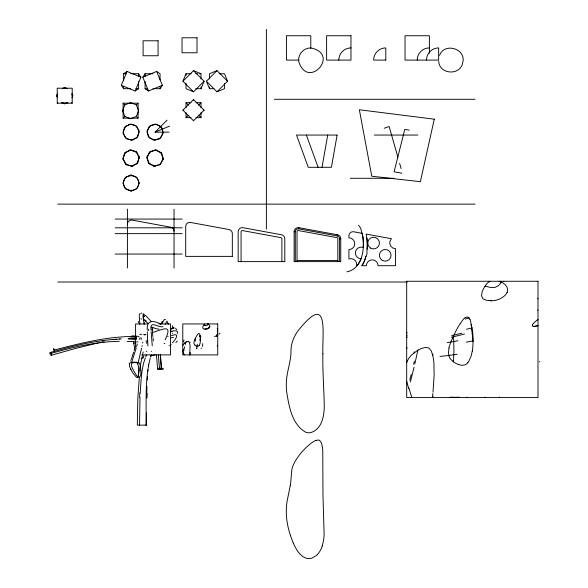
<?xml version="1.0" encoding="UTF-8"?>
<svg xmlns="http://www.w3.org/2000/svg" width="588" height="588" viewBox="0 0 588 588"><rect width="100%" height="100%" fill="white"/><g stroke="black" fill="none" stroke-linecap="round" stroke-linejoin="round"><path stroke-width="0.88" d="M139.518 425.139L140.003 397.429M145.905 425.139C146.699 402.839 144.501 379.819 150.285 358.019M146.434 425.139L146.463 412.916M147.897 345.95L147.294 331.75M147.265 330.155C146.375 319.791 153.519 320.181 160.693 324.084M139.216 315.131L139.481 313.97L140.363 313.845M146.699 395.048L146.963 386.514M146.971 398.039L147.096 393.46M54.581 351.301L53.684 348.611L54.405 351.514M140.194 393.137C141.076 381.311 141.201 369.066 145.317 357.798M147.272 380.01L147.485 376.577M366.001 256.25A5.829 5.829 0 0 0 366.868 251.583L367.199 248.07A53.692 53.692 0 0 0 366.831 237.978L366.14 234.061L391.454 238.721A5.829 5.829 0 0 0 395.548 248.702L395.548 265.702L378.062 265.702A5.829 5.829 0 0 0 372.233 259.874A5.829 5.829 0 0 0 366.405 265.702L361.855 265.702L363.193 263.571M129.389 363.796L129.522 366.383L131.153 370.021A44.681 44.681 0 0 0 133.086 373.233L136.32 377.165L137.232 377.584L137.879 377.239L142.59 354.748M453.495 361.973L453.936 350.661L453.569 336.013A95.293 95.293 0 0 1 459.287 324.995L460.103 323.709M189.843 352.947L190.027 345.626A16.052 16.052 0 0 0 189.998 345.296A9.393 9.393 0 0 0 189.718 343.715A4.939 4.939 0 0 0 189.373 342.532L188.785 341.79M147.904 371.234L148.029 369.918M189.821 353.197L189.777 353.653M433.018 392.13L434.128 375.372L433.893 362.737A60.307 60.307 0 0 0 433.775 361.488A36.485 36.485 0 0 0 432.827 355.924L431.394 351.139L429.211 348.324A4.969 4.969 0 0 0 428.711 348.008L425.749 347.383L421.611 348.412A24.777 24.777 0 0 0 413.856 353.329L414.209 351.808M158.348 164.853L155.07 166.206L149.337 163.832L146.963 158.106L147.125 156.518L150.565 151.366L156.651 150.153L161.81 153.6L163.023 159.686L159.576 164.838L153.49 166.051L148.33 162.604L147.125 156.518M163.023 159.686L163.177 158.106L160.803 152.373L155.07 149.999L149.337 152.373L146.963 158.106M189.762 353.792L189.645 354.902M432.886 393.49L432.761 394.769M139.319 377.503L137.849 397.841L137.305 425.139L146.721 425.139M432.702 395.276L432.452 397.576M148.463 366.03L148.602 364.913M137.864 363.899L141.561 348.221M472.282 351.029L471.054 356.321L469.217 360.334A10.562 10.562 0 0 1 467.798 362.781M322.026 167.301L327.714 135.056M142.811 342.076L142.634 343.032M138.386 375.864L138.555 374.637A29.312 29.312 0 0 0 138.65 372.939L138.459 366.148L137.357 363.2A2.639 2.639 0 0 0 136.732 362.715L134.284 362.208M165.169 339.805C172.651 323.863 164.052 328.935 152.417 332.521M190.012 342.076L189.939 342.481M290.274 485.475L287.076 501.351A67.466 67.466 0 0 0 286.701 519.006A85.583 85.583 0 0 0 290.384 535.323M298.939 227.703A4.079 4.079 0 0 0 294.125 231.716L294.125 261.623L340.753 261.623L340.753 238.787A4.079 4.079 0 0 0 337.416 234.774L298.939 227.703L298.733 228.85L337.203 235.92A2.911 2.911 0 0 1 339.592 238.787L339.592 261.623M337.203 235.92L337.416 234.781M432.974 354.027L432.68 355.556M57.367 94.234L57.367 97.16M124.369 153.6L129.529 150.153L135.615 151.366L139.055 156.518L137.849 162.604L132.69 166.051L126.604 164.838L123.157 159.686L124.369 153.6L125.376 152.373L131.109 149.999L136.842 152.373L139.216 158.106L136.842 163.832L131.109 166.206L125.376 163.832L123.002 158.106L125.376 152.373M123.473 183.066C123.23 173.306 138.981 173.306 138.746 183.066C138.981 192.82 123.23 192.82 123.473 183.066L123.002 183.066L125.376 188.792L131.109 191.166L136.842 188.792L139.216 183.066L136.842 177.333L131.109 174.959L125.376 177.333L123.002 183.066M143.163 351.911L142.796 353.741M190.225 352.602L189.762 354.902M185.845 341.863L185.264 344.59M449.004 348.015L448.49 352.719L449.011 356.181A9.18 9.18 0 0 0 452.951 361.179M417.914 349.875L414.827 363.95M142.142 345.509L141.951 346.428M433.069 396.694L432.886 397.576M137.871 341.481L137.732 342.098M184.72 343.024L184.698 343.12A6.593 6.593 0 0 1 186.763 341.819M143.134 316.484L143.398 315.896L144.538 316.248M184.75 346.81L184.404 348.236M414.07 367.177L410.402 381.913M137.269 344.031L136.629 346.553M184.007 349.831L183.772 350.727M183.353 352.322L184.147 354.902M411.806 397.576L408.844 387.801M136.284 347.853L132.146 360.76M134.204 350.492L134.681 348.86M322.29 545.98L323.643 539.909A61.681 61.681 0 0 0 324.128 534.735L322.966 495.074L322.768 450.915A52.303 52.303 0 0 0 322.452 447.292L321.511 443.117L319.791 440.566A3.065 3.065 0 0 0 318.564 440.037L316.006 440.339M133.741 352.014L131.903 357.563M151.359 354.88L150.682 356.865M131.631 358.335L131.146 359.635M130.992 368.992L130.837 369.396M532.412 325.024L532.405 326.002L533.22 326.399A3.668 3.668 0 0 0 533.647 326.428M143.376 357.056L143.891 355.725M146.515 354.865L145.78 356.659M130.58 361.106L130.749 360.664M131.962 361.245L131.514 362.311A13.517 13.517 0 0 1 134.284 362.237M57.286 97.336L56.602 95.697L57.286 94.058M61.836 102.635L64.709 103.334L67.583 102.635M71.927 97.851L72.816 95.697L71.927 93.551M121.326 85.275L127.052 71.435L140.892 77.168L135.159 91.008L121.326 85.275L123.62 88.707L130.668 88.707M122.502 110.676L124.877 104.943L130.609 102.569L136.343 104.943L138.717 110.676L136.343 116.409L130.609 118.783L124.877 116.409L122.502 110.676L123.179 110.676M182.919 81.218L193.511 70.633L204.102 81.218L193.511 91.809L182.919 81.218L186.021 73.735L191.313 73.735M163.177 158.106L160.803 163.832L159.576 164.838M195.716 88.707L201 88.707L204.102 81.218M209.482 326.972L207.63 328.589L204.72 329.052A3.058 3.058 0 0 1 203.419 328.868C201.868 327.972 203.095 324.157 205.205 325.612M439.574 55.434C444.322 41.983 466.674 48.767 462.705 62.762C460.529 75.896 439.258 74.625 438.707 61.292M177.319 333.477C178.921 330.566 174.357 330.302 172.35 331.176A15.295 6.101 -11.1 0 0 172.049 331.279M452.488 338.21L453.569 336.013M209.549 326.854L209.673 325.833L208.953 324.796A4.197 4.197 0 0 0 207.909 324.164L207.402 323.944M200.148 337.049L199.949 335.417A5.358 5.358 0 0 0 199.486 333.705L198.406 333.594L196.789 335.586A25.357 25.357 0 0 0 195.275 338.519C194.371 340.32 192.813 343.635 195.098 345.215M161.582 322.863L162.001 322.084M161.421 323.172L161.156 323.643M165.118 324.326L167.021 321.121L168.352 324.311M217.259 346.17L217.736 345.406M170.197 345.928L171.159 344.487M162.09 321.945L162.567 321.32M208.108 324.061L207.586 324.767M501.645 281.983L498.506 285.65L495.162 287.348L490.737 287.503L485.012 286.091L482.233 291.244L481.535 295.654L482.844 298.726L486.232 300.248A14.156 14.156 0 0 0 488.915 300.402C497.397 302.754 514.052 293.427 504.938 284.416A15.766 15.766 0 0 0 501.079 282.1L499.168 281.27M142.788 77.168L156.629 71.435L162.362 85.275L148.521 91.008L142.788 77.168L145.089 73.735L153.012 73.735M153.012 88.707L160.061 88.707L162.362 85.275M172.394 342.826C174.82 340.562 180.332 332.757 173.144 335.16A14.906 5.939 -9.5 0 0 172.85 335.256L171.483 335.505M209.629 327.347L209.232 327.803M136.842 163.832L137.849 162.604M216.502 335.197L216.884 334.807A7.548 7.548 0 0 1 217.736 334.138M533.375 323.554L534.808 322.077A28.356 28.356 0 0 1 537.998 319.571M217.185 334.08L217.736 333.44M199.045 345.634L198.795 345.898A1.683 1.683 0 0 1 198.075 346.259L196.635 346.134A3.815 3.815 0 0 1 195.091 345.222M467.783 362.767L466.328 364.141A6.247 6.247 0 0 1 464.711 364.95L461.771 365.273L458.721 364.634M217.634 330.809L217.237 331.228M57.22 103.187L72.199 103.187L72.199 88.207L57.22 88.207L57.22 103.187L57.786 102.621M138.099 110.676L138.099 118.166L123.12 118.166L124.877 116.409M136.343 104.943L138.099 103.187L138.099 109.846M169.05 132.146L155.07 132.146L167.051 120.158M206.388 81.218L216.979 70.633L227.563 81.218L216.979 91.809L206.388 81.218L209.49 88.707L213.892 88.707M182.919 110.177L193.511 99.585L204.102 110.177L193.511 120.768L182.919 110.177L183.816 110.177M191.019 117.666L186.021 117.666L188.417 115.27M198.604 105.083L201 102.687L196.01 102.687M209.041 327.994L207.314 328.979M149.337 152.373L150.565 151.366M143.222 313.992L143.016 315.087M123.62 80.784L123.62 73.735L127.052 71.435M135.159 91.008L138.599 88.707L138.599 81.658M465.358 317.527L467.93 316.932L469.937 319.372M489.664 281.52L490.142 281.27M163.074 326.693C157.738 327.861 149.536 319.549 151.065 330.14M62.255 88.612L64.709 87.59L67.164 88.612M61.439 102.444L64.709 103.804L67.987 102.444M216.979 70.633L209.49 73.735L209.49 79.02M216.979 91.809L224.462 88.707L224.462 83.422M155.07 132.146L169.535 126.148M384.192 128.287L389.146 126.486L397.878 157.187M217.266 329.177L217.736 329.023M170.858 328.912L171.703 328.641A10.121 2.822 -17.4 0 1 172.13 328.538M217.229 328.736L217.736 328.574M537.616 298.777L537.998 298.66M170.586 328.552L171.674 328.222A11.944 4.388 -15.7 0 1 171.931 328.178L172.13 328.097M465.137 319.056L469.253 317.807M346.876 271.825C357.776 269.921 362.634 258.206 363.2 248.29A53.809 53.809 0 0 0 362.877 236.736L360.613 228.034L358.533 225.189M51.347 355.248L76.344 348.221L95.021 343.701M50.208 352.499C72.993 346.031 96.212 340.04 119.989 339.055M51.31 353.337C73.456 347.096 96.16 341.599 119.291 341.341M144.185 334.954L145.692 334.557M217.266 331.735L217.736 331.61M155.092 354.843L150.587 355.997M54.103 350.073C80.96 343.135 108.266 336.145 136.196 336.454M537.557 310.185L537.998 310.074M217.736 335.763L217.479 335.821A5.535 5.535 0 0 1 216.649 335.976L214.51 336.512M537.998 325.656L537.042 325.892A26.622 26.622 0 0 1 534.896 326.333L533.911 326.421M170.674 331.573L172.034 331.25M167.705 336.409L168.197 336.285M143.56 357.769L141.171 358.357M134.887 348.89A117.945 90.501 76.3 0 1 134.498 347.111L133.748 343.289L136.166 342.716M216.656 335.976L217.736 335.719M533.478 326.597L537.998 325.509M507.665 292.479L507.128 292.603M200.934 336.196L199.641 336.498M472.443 327.869L466.416 329.243M95.815 343.532L98.211 343.039M62.519 88.501L64.709 88.06L66.9 88.501M200.684 339.768L199.332 340.033M472.664 340.966L466.328 342.172M99.813 342.723L100.614 342.569M102.091 341.4L102.841 341.268M103.539 342.025L104.267 341.9M459.184 397.194L456.384 397.304M147.456 340.812L145.905 341.033M141.024 313.22L141.943 313.139M113.947 339.599L116.424 339.305M206.675 329.118L204.822 329.067M143.325 313.955L145.861 315.756L151.094 321.357M406.69 335.248L407.153 335.204M129.529 150.153L131.109 149.999M131.109 166.206L132.69 166.051M119.607 338.967L121.275 338.806M136.115 337.63L129.426 338.159M406.69 332.874L407.183 332.83M160.818 324.076C163.192 324.348 163.391 317.961 165.522 319.585M159.105 329.155L156.386 328.795L151.924 327.193M136.196 338.784L128.044 338.894M406.69 337.1L407.315 337.078M299.057 60.094L286.422 60.094L286.422 35.743L310.78 35.743L310.78 48.459M123.62 73.735L126.266 73.735M130.668 73.735L138.599 73.735L140.892 77.168M195.716 73.735L197.48 73.735M199.236 73.735L201 73.735L201 79.02M219.177 73.735L224.462 73.735L227.563 81.218M135.953 88.707L138.599 88.707M145.089 81.658L145.089 88.707L147.728 88.707M56.602 95.697L57.279 95.697M72.14 95.697L72.816 95.697M274.368 99.291L475.06 99.291M186.021 107.677L186.021 102.687L191.019 102.687M123.12 118.166L123.12 103.187L138.099 103.187M203.205 110.177L204.102 110.177M196.01 117.666L201 117.666L201 112.675M374.24 135.056L417.899 135.056M350.279 178.282L393.931 178.282M138.768 183.066L139.216 183.066M57.705 204.132L475.06 204.132M115.174 219.067L182.207 219.067M115.174 227.813L182.207 227.813M294.132 231.716L295.294 231.716A2.911 2.911 0 0 1 298.733 228.85M115.174 233.642L182.207 233.642M339.592 238.787L340.753 238.787M115.174 254.045L182.207 254.045M297.036 260.455L337.843 260.455M57.705 282.012L407.183 282.012M147.228 323.944L135.585 323.944L135.585 347.618M158.878 323.944L170.527 323.944L170.527 354.902L141.855 354.902M136.159 341.687L127.177 341.466M406.69 347.934L407.227 347.934M450.173 397.194L456.288 397.304M216.553 335.961L216.215 335.719A1.566 1.566 0 0 1 216.516 335.211M500.535 281.755L500.212 281.733M155.07 149.999L156.651 150.153M153.49 166.051L155.07 166.206M490.311 300.63L489.26 300.475M172.328 326.009L172.806 326.289L172.49 326.031M409.219 130.154L404.787 129.367L394.107 171.814L401.891 173.188M207.696 324.076L207.711 324.084A4.388 2.844 87.2 0 0 208.637 323.966M193.511 70.633L201 73.735M193.511 91.809L186.021 88.707L186.021 83.422M156.629 71.435L160.061 73.735L160.061 79.902M145.089 88.707L148.521 91.008M143.156 315.447L144.376 316.454M135.615 151.366L136.842 152.373M125.376 163.832L126.604 164.838M175.555 328.369L176.914 329.875M143.898 319.453L147.845 323.349M186.021 102.687L188.417 105.083M198.604 115.27L201 117.666M123.12 103.187L124.877 104.943M136.343 116.409L138.099 118.166M71.633 102.621L72.199 103.187M160.803 152.373L161.81 153.6M148.33 162.604L149.337 163.832M293.272 543.121L290.34 535.33M306.363 135.056L318.101 167.301M471.179 324.363L472.693 332.316A78.285 78.285 0 0 1 472.995 336.873M199.957 335.483L200.17 336.248A16.648 16.648 0 0 1 200.42 338.747M408.675 388.44L406.69 381.303M183.302 352.425L182.787 350.566M399.627 163.324L401.126 168.587M72.052 94.234L72.346 95.697M144.354 322.768L144.494 323.62M133.748 343.289L133.52 341.305M298.66 61.292C307.737 90.699 340.937 54.067 310.78 47.915A12.179 12.179 0 0 0 298.601 60.094M143.097 315.822L144.141 324.4M471.216 324.62L473.046 341.532M152.887 336.564L152.035 329.089M200.185 337.402L200.412 339.599M143.906 320.012L143.876 319.659M153.027 337.813L153.321 340.952M139.055 156.518L139.216 158.106M123.002 158.106L123.157 159.686M143.156 317.726L143.237 318.586M485.093 397.128L485.129 397.576M158.348 354.821L159.458 368.206M156.459 354.902L157.613 369.007M160.406 354.652L161.546 368.874M159.414 368.772L159.48 369.551M161.318 368.75A1.86 0.669 -4.5 0 0 158.532 368.36A1.86 0.669 -4.5 0 0 158.554 369.529A1.86 0.669 -4.5 0 0 161.318 368.75L160.281 354.931M499.447 396.996L499.491 397.576M139.246 315.8L139.841 324.356M151.145 331.853L152.263 345.817M151.961 328.075L151.932 327.391M138.547 321.474L138.606 322.768M195.275 338.828L195.356 341.187M146.699 341.856L146.706 343.473M452.951 361.355L452.951 361.238A14.325 14.325 0 0 0 458.736 364.582M429.394 53.236L429.394 35.743L405.036 35.743L405.036 60.094L438.648 60.094L438.648 47.915A12.179 12.179 0 0 0 426.469 60.094M337.843 261.623L337.843 238.787A1.169 1.169 0 0 0 336.887 237.64L298.417 230.569A1.169 1.169 0 0 0 297.036 231.716L297.036 261.623M295.294 231.716L295.294 261.623M281.88 261.623L281.88 238.787A1.169 1.169 0 0 0 280.932 237.64L242.454 230.569A1.169 1.169 0 0 0 241.08 231.716L241.08 261.623M266.379 29.4L266.379 229.092M209.49 86.95L209.49 88.707M201 86.95L201 88.707M201 102.687L201 107.677M193.511 99.585L193.511 100.203M193.511 120.15L193.511 120.768M186.021 73.735L186.021 75.492M186.021 112.675L186.021 117.666M174.048 209.159L174.048 268.032M160.061 86.95L160.061 88.707M145.089 73.735L145.089 76.374M138.599 73.735L138.599 76.374M131.109 174.959L131.109 175.408M131.109 190.725L131.109 191.166M130.609 102.569L130.609 103.187M127.412 209.159L127.412 268.032M123.62 86.95L123.62 88.707M64.709 87.59L64.709 88.266M64.709 103.135L64.709 103.804M406.778 362.465A17.897 17.897 0 0 1 413.798 353.248M411.218 374.446A121.444 7.659 -78.1 0 1 409.785 380.039M414.334 361.179A164.861 27.702 -82.1 0 1 413.607 364.325M501.277 281.748A16.479 10.687 87.2 0 1 500.564 281.689M503.828 281.351A16.479 10.687 87.2 0 1 503.659 281.402M485.056 286.121A13.156 13.156 0 0 1 489.628 281.461M469.996 319.35A23.527 23.527 0 0 1 471.128 324.363M460.316 323.819A24.306 24.306 0 0 1 465.226 317.38M448.916 347.993A48.914 48.914 0 0 1 452.554 338.247M472.936 337.064A74.198 74.198 0 0 1 472.348 351.036M491.722 300.681A54.809 37.184 84.4 0 1 490.311 300.49M539.453 361.848A70.7 24.916 -30.8 0 1 539.747 361.436M532.383 325.01A6.968 6.968 0 0 1 533.389 323.562M457.839 340.768A249.393 95.587 -28.7 0 1 447.24 342.642M461.837 333.146A232.62 86.664 -30.4 0 1 451.724 335.55M464.513 333.999A230.43 87.193 -29.7 0 1 451.29 337.233M457.288 354.219A259.609 104.473 -27.3 0 1 439.956 356.424M466.806 397.481A1 0.97 -89.9 0 1 466.453 397.187M182.809 345.553A4.763 4.763 0 0 1 184.683 343.105M186.793 341.871A2.874 2.874 0 0 1 188.674 341.554M183.993 348.743A32.318 2.036 -78.1 0 1 183.61 350.235M183.963 340.026A48.37 8.129 -82.1 0 1 183.574 341.885M203.646 325.238A3.499 3.499 0 0 1 204.859 323.995M199.053 345.641A2.808 2.808 0 0 0 199.428 344.987L199.979 343.723A17.5 17.5 0 0 0 200.376 338.798M207.601 324.811A5.682 3.822 87.7 0 1 205.205 325.678M197.267 344.208A35.045 10.599 69.3 0 1 196.539 348.588M196.877 348.177A38.448 12.164 69.6 0 1 196.826 348.927M210.159 326.494A6.483 4.219 89.5 0 1 209.504 326.906M201.206 348.015A40.035 11.598 68.9 0 1 201.184 348.78M202.742 343.539A35.074 8.673 67.1 0 1 202.397 346.45M219.148 334.065A44.886 10.533 -34 0 1 219.963 333.175M131.778 335.873A60.726 9.136 -8 0 1 138.988 336.468M172.269 333.345A30.091 4.153 -13.8 0 1 172.6 333.264M164.074 343.289A17.346 2.176 23.9 0 1 164.853 343.73M168.999 345.501A29.973 3.851 3.4 0 1 169.307 345.619M139.701 334.315A63.247 7.35 -9.4 0 1 141.752 334.374M143.685 334.476A63.247 7.35 -9.4 0 1 145.824 334.69M171.556 329.964A25.975 3.616 -17.4 0 1 171.843 329.868M172.255 328.236A3.506 1.382 -15.7 0 1 174.114 327.773M173.96 327.964A2.866 1.411 -34.4 0 1 173.68 328.435M172.064 328.31A4.8 1.352 -17.4 0 1 173.372 327.957M172.563 328.089A7.394 3.168 -20.6 0 1 172.475 328.229M128.463 338.666A59.204 10.246 -6.9 0 1 136.019 339.416M171.306 337.813A30.65 3.94 -12.2 0 1 173.431 337.321M175.93 342.576A50.928 12.789 -38.1 0 1 177.231 341.047M139.635 397.312A151.631 49.723 -89.7 0 1 139.826 392.982M146.243 351.595A43.049 5.696 -80.1 0 1 146.625 351.271M148.61 330.64A30.877 11.76 -80.9 0 1 148.617 329.184M151.204 351.433A44.049 4.807 -81.5 0 1 151.491 351.323M152.637 330.485A29.459 10.981 -82.8 0 1 152.593 328.949M152.799 328.302A24.711 9.761 -81.1 0 1 152.748 327.347M151.41 327.259A8.754 6.35 -55 0 1 151.924 327.398M129.235 363.678A3.19 3.19 0 0 1 131.477 362.487M140.135 337.497A151.631 0.75 -70.9 0 1 139.54 339.18M136.512 337.556A43.049 7.35 -82.3 0 1 136.166 339.18M141.216 319.335A30.877 4.52 67.4 0 1 141.039 318.476M141.348 338.049A44.049 6.497 -83.7 0 1 141.061 339.68M146.008 321.136A29.459 3.418 68 0 1 145.758 320.21M360.973 258.749A24.431 24.431 0 0 1 357.225 265.732L356.607 265.702A5.829 5.829 0 0 0 348.919 258.977L348.919 249.525A5.829 5.829 0 0 0 354.748 243.697A5.829 5.829 0 0 0 348.919 237.868L348.919 235.795A4.079 4.079 0 0 1 353.733 231.782L362.281 233.355L362.583 234.899A52.604 52.604 0 0 1 363.237 247.482A5.829 5.829 0 0 0 355.483 251.804A5.829 5.829 0 0 0 361.01 258.764M366.824 237.978A53.434 53.434 0 0 1 367.118 249.246M361.929 265.754A28.246 28.246 0 0 0 365.92 256.236A30.275 30.275 0 0 1 363.23 263.586M174.048 231.209A4.079 4.079 0 0 0 170.704 227.196L132.234 220.125A4.079 4.079 0 0 0 127.412 224.138M338.791 60.094A12.179 12.179 0 0 1 350.97 47.915M417.215 60.094A12.179 12.179 0 0 1 429.394 47.915M316.006 440.331A11.356 11.356 0 0 0 314.808 440.846L311.265 443.073L306.495 447.145A74.426 74.426 0 0 0 298.88 455.685L295.345 460.852L293.052 465.498A26.137 26.137 0 0 0 291.854 469.489L290.854 480.859A45.504 45.504 0 0 1 290.281 485.475M322.217 545.958A22.072 22.072 0 0 1 317.439 554.543M317.388 554.491A16.39 16.39 0 0 1 315.844 555.91L311.758 558.144A10.224 10.224 0 0 1 309.678 558.563A9.592 9.592 0 0 1 306.583 558.343L302.805 556.63L299.704 553.815A28.011 28.011 0 0 1 297.771 551.323A50.891 50.891 0 0 1 293.316 543.106M140.76 370.293C141.627 376.327 139.077 380.855 135.159 373.233A44.681 44.681 0 0 1 133.226 370.021L131.594 366.383L131.462 363.796A1.779 1.779 0 0 1 131.859 363.193L135.416 362.208A20.337 20.337 0 0 1 136.357 362.208L138.805 362.715A2.639 2.639 0 0 1 139.429 363.2L140.466 365.714L140.76 370.293M322.878 353.829C322.489 371.116 323.995 388.367 324.238 405.639C324.319 415.782 321.893 429.637 310.486 432.643A9.658 9.658 0 0 1 306.061 432.4C291.707 424.654 288.848 405.58 286.518 390.844A64.018 64.018 0 0 1 286.356 383.207C286.429 372.785 290.626 362.958 291.001 352.587C290.568 343.164 294.61 334.219 300.894 327.347C329.331 293.206 321.996 335.028 322.878 353.829M337.108 135.056L331.419 167.301L308.252 167.301L296.514 135.056L337.108 135.056M124.369 127.64L123.157 133.726L126.604 138.878L132.69 140.091L137.849 136.644L139.055 130.558L135.615 125.406L129.529 124.193L124.369 127.64M434.267 119.18L420.376 181.685L371.763 176.231L359.356 109.758L434.267 119.18M125.376 126.413L123.002 132.146L125.376 137.871L131.109 140.245L136.842 137.871L139.216 132.146L136.842 126.413L131.109 124.039L125.376 126.413M149.337 126.413L146.963 132.146L149.337 137.871L155.07 140.245L160.803 137.871L163.177 132.146L160.803 126.413L155.07 124.039L149.337 126.413M150.565 125.406L147.125 130.558L148.33 136.644L153.49 140.091L159.576 138.878L163.023 133.726L161.81 127.64L156.651 124.193L150.565 125.406M350.97 35.743L326.612 35.743L326.612 60.094L350.97 60.094L350.97 35.743M197.009 37.786L182.03 37.786L182.03 52.766L197.009 52.766L197.009 37.786M158.069 40.785L143.09 40.785L143.09 55.757L158.069 55.757L158.069 40.785M385.794 60.094L373.615 60.094A12.179 12.179 0 0 1 385.794 47.915L385.794 60.094M232.334 256.375L185.705 256.375L185.705 226.468A4.079 4.079 0 0 1 190.527 222.455L228.997 229.533A4.079 4.079 0 0 1 232.334 233.546L232.334 256.375M284.798 261.623L238.162 261.623L238.162 231.716A4.079 4.079 0 0 1 242.984 227.703L281.454 234.774A4.079 4.079 0 0 1 284.798 238.787L284.798 261.623M537.998 281.27L406.69 281.27L406.69 397.576L537.998 397.576L537.998 281.27M217.736 323.944L182.787 323.944L182.787 354.902L217.736 354.902L217.736 323.944M50.002 353.226A1.521 0.676 73.8 0 0 51.163 355.343A1.521 0.676 73.8 0 0 51.171 353.05A1.521 0.676 73.8 0 0 50.002 353.226M160.642 369.529A1.86 0.669 -4.5 0 0 163.398 368.742A1.86 0.669 -4.5 0 0 160.59 368.367A1.86 0.669 -4.5 0 0 160.642 369.529M382.31 260.374A5.829 5.829 0 0 0 391.057 255.332A5.829 5.829 0 0 0 382.31 250.282A5.829 5.829 0 0 0 382.31 260.374M370.697 248.129A5.829 5.829 0 0 0 379.444 243.079A5.829 5.829 0 0 0 370.697 238.03A5.829 5.829 0 0 0 370.697 248.129"/></g></svg>
